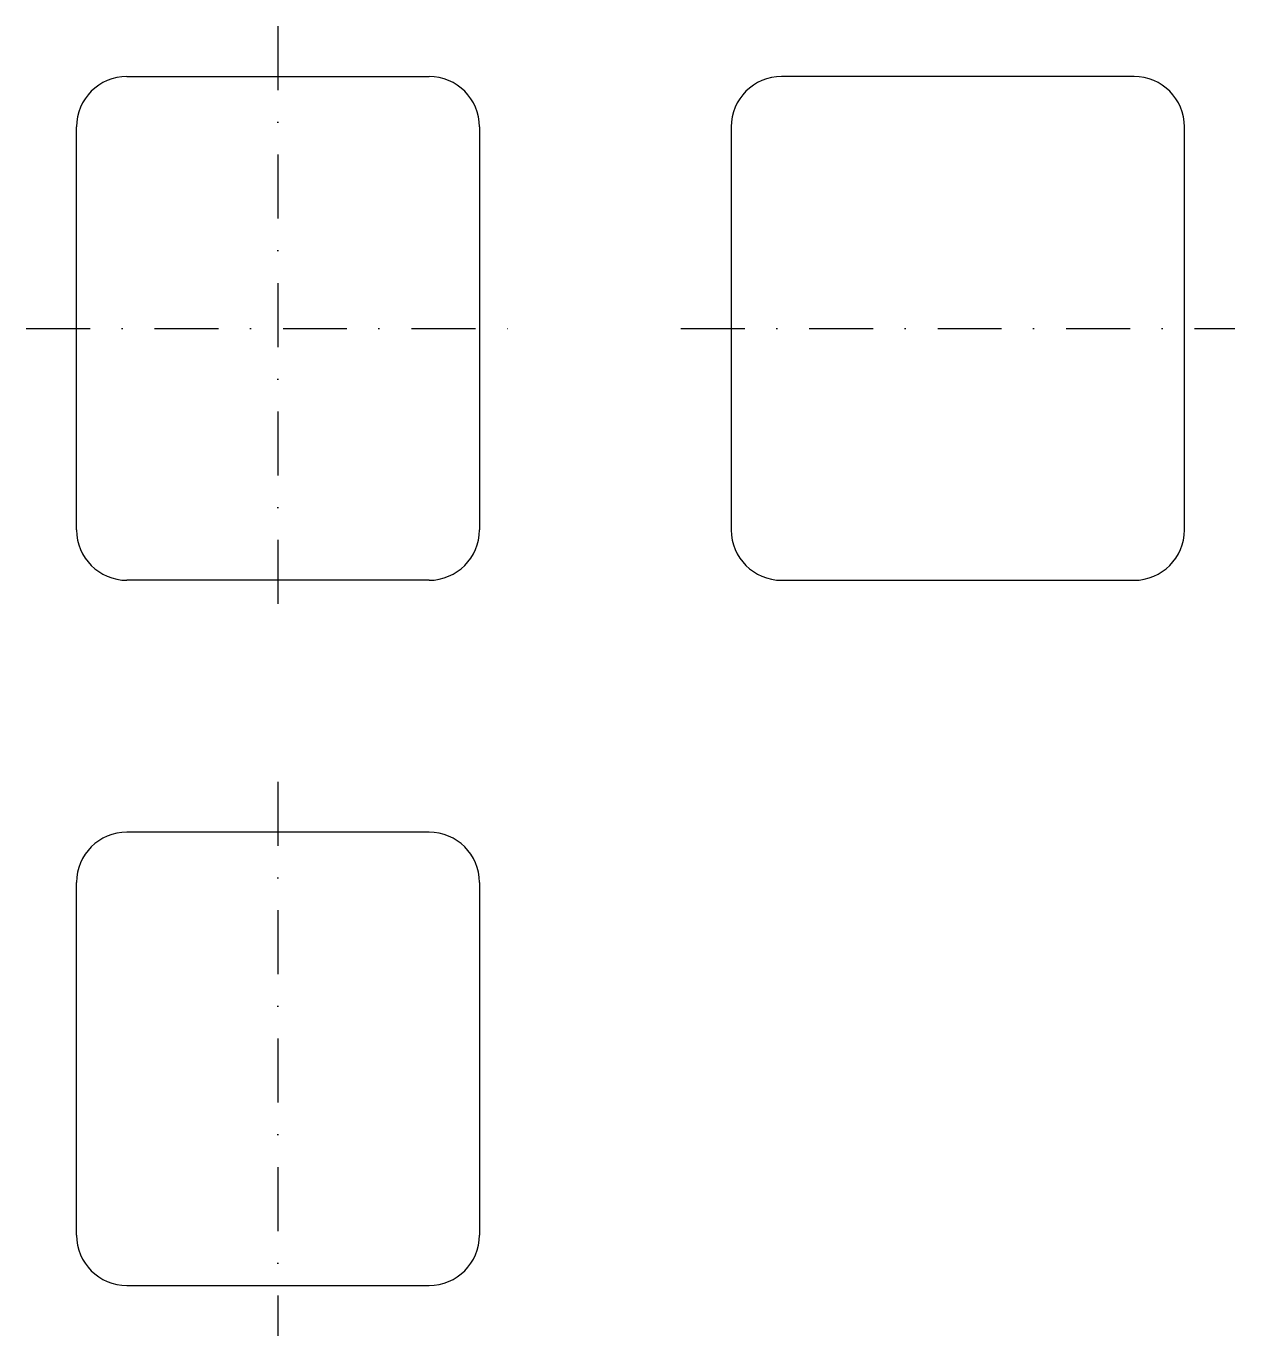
# Model space of a CAD drawing. Header units: millimetres. Extents: x 110 to 350, y -70 to 190.
import ezdxf

# ---------------------------------------------------------------- set-up
doc = ezdxf.new("R2010")
doc.units = ezdxf.units.MM
doc.linetypes.add('DASHDOT', pattern=[25.4, 12.7, -6.35, 0, -6.35])
doc.layers.get('0').update_dxf_attribs({"linetype": 'CONTINUOUS', "lineweight": 25, "true_color": 0x000000})

msp = doc.modelspace()

# ---------------------------------------------------------------- linework, layer by layer
at = {"color": 1, "linetype": 'DASHDOT', "true_color": 0xff0000}
for p, q in [((160, 190), (160, 70)), ((110, 130), (210, 130)), ((240, 130), (350, 130)), ((160, 40), (160, -70))]:
    msp.add_line(p, q, dxfattribs=at)
for p, q in [((130, 180), (190, 180)), ((330, 180), (260, 180)), ((120, 90), (120, 170)), ((200, 170), (200, 90)), ((250, 170), (250, 90)), ((340, 90), (340, 170)), ((190, 80), (130, 80)), ((260, 80), (330, 80)), ((190, 30), (130, 30)), ((120, -50), (120, 20)), ((200, 20), (200, -50)), ((130, -60), (190, -60))]:
    msp.add_line(p, q)
for centre, start, end in [((130, 170), 90, 180), ((190, 170), 0, 90), ((260, 170), 90, 180), ((330, 170), 0, 90), ((130, 90), 180, 270), ((190, 90), 270, 0), ((260, 90), 180, 270), ((330, 90), 270, 0), ((130, 20), 90, 180), ((190, 20), 0, 90), ((130, -50), 180, 270), ((190, -50), 270, 0)]:
    msp.add_arc(centre, 10, start, end)

doc.saveas('drawing.dxf')
